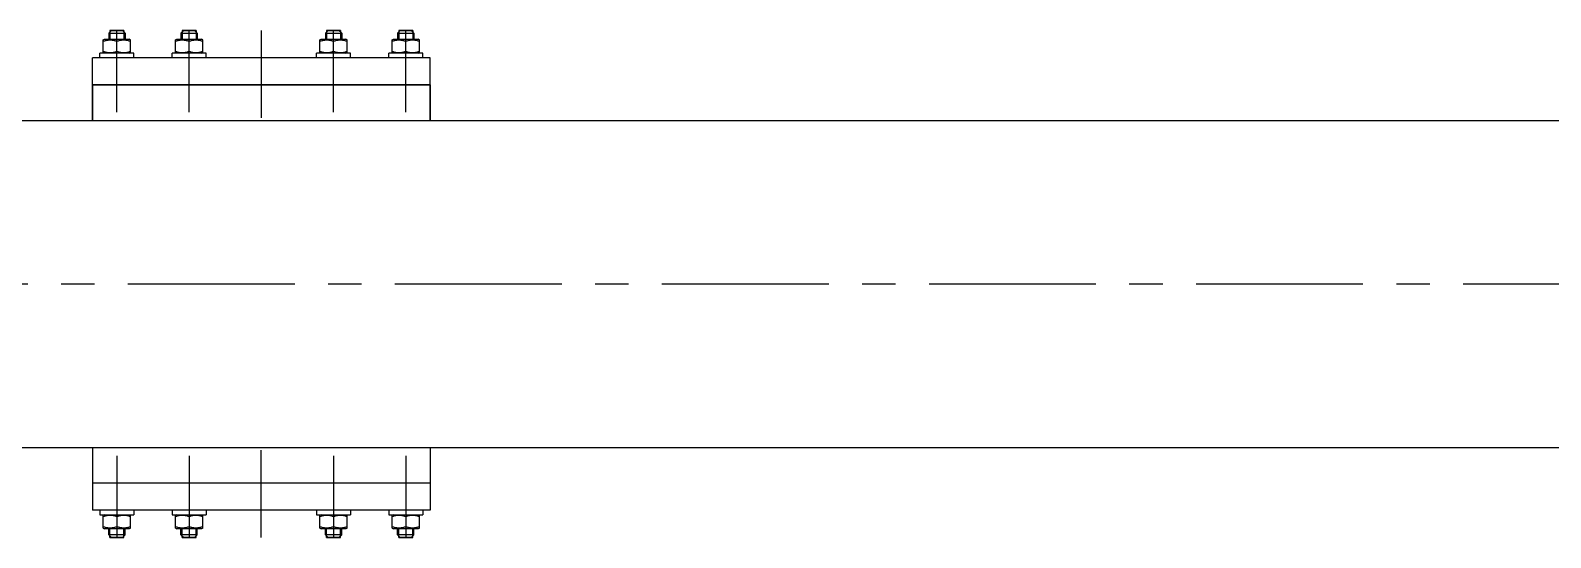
# Model space of a CAD drawing. Header units: millimetres. Extents: x 0 to 594, y 0 to 420.
# Drawn here: x 289.4 to 401, y 135.1 to 172.3 of the extents above; entities that cross this region are included whole.
import ezdxf

# ---------------------------------------------------------------- set-up
doc = ezdxf.new("R2010")
doc.units = ezdxf.units.MM
doc.header["$LTSCALE"] = 32.67
doc.linetypes.add('CENTER', pattern=[0.6, 0.375, -0.075, 0.075, -0.075])
doc.layers.get('0').update_dxf_attribs({"linetype": 'CONTINUOUS'})
for name, color, linetype in [('ALL_AXIS', 7, 'CONTINUOUS'), ('ALL_CHAMFER', 7, 'CONTINUOUS'), ('ALL_ROUND', 7, 'CONTINUOUS')]:
    doc.layers.add(name, color=color, linetype=linetype)

msp = doc.modelspace()

# ---------------------------------------------------------------- linework, layer by layer
at = {"color": 7, "linetype": 'Continuous'}
for p, q in [((296.2334, 172.3049), (295.2066, 172.3049)), ((301.5334, 172.3049), (300.5066, 172.3049)), ((312.1334, 172.3049), (311.1066, 172.3049)), ((317.4334, 172.3049), (316.4066, 172.3049)), ((294.72, 171.6071), (294.82, 171.6649)), ((294.72, 170.6826), (294.72, 171.6071)), ((294.82, 171.6649), (296.62, 171.6649)), ((295.72, 170.7719), (295.72, 171.5178)), ((296.72, 171.6071), (296.62, 171.6649)), ((296.72, 170.6826), (296.72, 171.6071)), ((300.02, 171.6071), (300.12, 171.6649)), ((300.02, 170.6826), (300.02, 171.6071)), ((300.12, 171.6649), (301.92, 171.6649)), ((301.02, 170.7719), (301.02, 171.5178)), ((302.02, 171.6071), (301.92, 171.6649)), ((302.02, 170.6826), (302.02, 171.6071)), ((310.62, 171.6071), (310.72, 171.6649)), ((310.62, 170.6826), (310.62, 171.6071)), ((310.72, 171.6649), (312.52, 171.6649)), ((311.62, 170.7719), (311.62, 171.5178)), ((312.62, 171.6071), (312.52, 171.6649)), ((312.62, 170.6826), (312.62, 171.6071)), ((315.92, 171.6071), (316.02, 171.6649)), ((315.92, 170.6826), (315.92, 171.6071)), ((316.02, 171.6649), (317.82, 171.6649)), ((316.92, 170.7719), (316.92, 171.5178)), ((317.92, 171.6071), (317.82, 171.6649)), ((317.92, 170.6826), (317.92, 171.6071)), ((294.82, 170.6249), (294.72, 170.6826)), ((296.62, 170.6249), (296.72, 170.6826)), ((300.12, 170.6249), (300.02, 170.6826)), ((301.92, 170.6249), (302.02, 170.6826)), ((310.72, 170.6249), (310.62, 170.6826)), ((312.52, 170.6249), (312.62, 170.6826)), ((316.02, 170.6249), (315.92, 170.6826)), ((317.82, 170.6249), (317.92, 170.6826)), ((293.92, 168.3049), (318.72, 168.3049)), ((293.92, 168.3049), (293.92, 165.7049)), ((318.72, 168.3049), (318.72, 165.7049)), ((318.7199, 139.1049), (293.9201, 139.1049)), ((294.82, 136.7849), (294.72, 136.7271)), ((294.72, 135.8026), (294.72, 136.7271)), ((295.72, 136.6378), (295.72, 135.8919)), ((296.62, 136.7849), (296.72, 136.7271)), ((296.72, 135.8026), (296.72, 136.7271)), ((300.12, 136.7849), (300.02, 136.7271)), ((300.02, 135.8026), (300.02, 136.7271)), ((301.02, 136.6378), (301.02, 135.8919)), ((301.92, 136.7849), (302.02, 136.7271)), ((302.02, 135.8026), (302.02, 136.7271)), ((310.72, 136.7849), (310.62, 136.7271)), ((310.62, 135.8026), (310.62, 136.7271)), ((311.62, 136.6378), (311.62, 135.8919)), ((312.52, 136.7849), (312.62, 136.7271)), ((312.62, 135.8026), (312.62, 136.7271)), ((316.02, 136.7849), (315.92, 136.7271)), ((315.92, 135.8026), (315.92, 136.7271)), ((316.92, 136.6378), (316.92, 135.8919)), ((317.82, 136.7849), (317.92, 136.7271)), ((317.92, 135.8026), (317.92, 136.7271)), ((294.72, 135.8026), (294.82, 135.7449)), ((296.62, 135.7449), (294.82, 135.7449)), ((295.2066, 135.1049), (296.2334, 135.1049)), ((296.72, 135.8026), (296.62, 135.7449)), ((300.02, 135.8026), (300.12, 135.7449)), ((301.92, 135.7449), (300.12, 135.7449)), ((300.5066, 135.1049), (301.5334, 135.1049)), ((302.02, 135.8026), (301.92, 135.7449)), ((310.62, 135.8026), (310.72, 135.7449)), ((312.52, 135.7449), (310.72, 135.7449)), ((311.1066, 135.1049), (312.1334, 135.1049)), ((312.62, 135.8026), (312.52, 135.7449)), ((315.92, 135.8026), (316.02, 135.7449)), ((317.82, 135.7449), (316.02, 135.7449)), ((316.4066, 135.1049), (317.4334, 135.1049)), ((317.92, 135.8026), (317.82, 135.7449))]:
    msp.add_line(p, q, dxfattribs=at)
at = {"color": 2, "linetype": 'Continuous'}
for p, q in [((295.2066, 172.3049), (295.2066, 171.6649)), ((296.2334, 172.3049), (296.2334, 171.6649)), ((300.5066, 172.3049), (300.5066, 171.6649)), ((301.5334, 172.3049), (301.5334, 171.6649)), ((311.1066, 172.3049), (311.1066, 171.6649)), ((312.1334, 172.3049), (312.1334, 171.6649)), ((316.4066, 172.3049), (316.4066, 171.6649)), ((317.4334, 172.3049), (317.4334, 171.6649)), ((295.2066, 135.1049), (295.2066, 135.7449)), ((296.2334, 135.1049), (296.2334, 135.7449)), ((300.5066, 135.1049), (300.5066, 135.7449)), ((301.5334, 135.1049), (301.5334, 135.7449)), ((311.1066, 135.1049), (311.1066, 135.7449)), ((312.1334, 135.1049), (312.1334, 135.7449)), ((316.4066, 135.1049), (316.4066, 135.7449)), ((317.4334, 135.1049), (317.4334, 135.7449))]:
    msp.add_line(p, q, dxfattribs=at)
at = {"color": 7, "linetype": 'Continuous'}
for points in [[(294.72, 171.5178), (294.7726, 171.5347), (294.8243, 171.5497), (294.8749, 171.563), (294.9249, 171.5745), (294.9744, 171.5844), (295.0236, 171.5925), (295.0728, 171.5989), (295.1218, 171.6034), (295.1709, 171.6062), (295.2199, 171.6071), (295.269, 171.6062), (295.3181, 171.6034), (295.3671, 171.5989), (295.4162, 171.5925), (295.4654, 171.5844), (295.515, 171.5746), (295.5649, 171.563), (295.6155, 171.5498), (295.6672, 171.5347), (295.72, 171.5178)], [(294.72, 170.7719), (294.7857, 170.7511), (294.85, 170.7331), (294.9128, 170.7178), (294.9747, 170.7053), (295.0362, 170.6955), (295.0975, 170.6883), (295.1588, 170.6841), (295.2201, 170.6826), (295.2813, 170.6841), (295.3426, 170.6884), (295.4039, 170.6955), (295.4654, 170.7054), (295.5273, 170.7179), (295.59, 170.7331), (295.6543, 170.7511), (295.72, 170.7719)], [(295.72, 171.5178), (295.7785, 171.5364), (295.8358, 171.5529), (295.8918, 171.5671), (295.9471, 171.5791), (296.0019, 171.5891), (296.0565, 171.5969), (296.111, 171.6026), (296.1655, 171.606), (296.22, 171.6071), (296.2745, 171.606), (296.329, 171.6026), (296.3835, 171.5969), (296.4381, 171.5891), (296.493, 171.5791), (296.5482, 171.5671), (296.6042, 171.5529), (296.6615, 171.5364), (296.72, 171.5178)], [(295.72, 170.7719), (295.7857, 170.7511), (295.85, 170.7331), (295.9128, 170.7178), (295.9747, 170.7053), (296.0362, 170.6955), (296.0975, 170.6883), (296.1588, 170.6841), (296.2201, 170.6826), (296.2813, 170.6841), (296.3426, 170.6884), (296.4039, 170.6955), (296.4654, 170.7054), (296.5273, 170.7179), (296.59, 170.7331), (296.6543, 170.7511), (296.72, 170.7719)], [(300.02, 171.5178), (300.0726, 171.5347), (300.1243, 171.5497), (300.1749, 171.563), (300.2249, 171.5745), (300.2744, 171.5844), (300.3236, 171.5925), (300.3728, 171.5989), (300.4218, 171.6034), (300.4709, 171.6062), (300.5199, 171.6071), (300.569, 171.6062), (300.6181, 171.6034), (300.6671, 171.5989), (300.7162, 171.5925), (300.7654, 171.5844), (300.815, 171.5746), (300.8649, 171.563), (300.9155, 171.5498), (300.9672, 171.5347), (301.02, 171.5178)], [(300.02, 170.7719), (300.0857, 170.7511), (300.15, 170.7331), (300.2128, 170.7178), (300.2747, 170.7053), (300.3362, 170.6955), (300.3975, 170.6883), (300.4588, 170.6841), (300.5201, 170.6826), (300.5813, 170.6841), (300.6426, 170.6884), (300.7039, 170.6955), (300.7654, 170.7054), (300.8273, 170.7179), (300.89, 170.7331), (300.9543, 170.7511), (301.02, 170.7719)], [(301.02, 171.5178), (301.0785, 171.5364), (301.1358, 171.5529), (301.1918, 171.5671), (301.2471, 171.5791), (301.3019, 171.5891), (301.3565, 171.5969), (301.411, 171.6026), (301.4655, 171.606), (301.52, 171.6071), (301.5745, 171.606), (301.629, 171.6026), (301.6835, 171.5969), (301.7381, 171.5891), (301.793, 171.5791), (301.8482, 171.5671), (301.9042, 171.5529), (301.9615, 171.5364), (302.02, 171.5178)], [(301.02, 170.7719), (301.0857, 170.7511), (301.15, 170.7331), (301.2128, 170.7178), (301.2747, 170.7053), (301.3362, 170.6955), (301.3975, 170.6883), (301.4588, 170.6841), (301.5201, 170.6826), (301.5813, 170.6841), (301.6426, 170.6884), (301.7039, 170.6955), (301.7654, 170.7054), (301.8273, 170.7179), (301.89, 170.7331), (301.9543, 170.7511), (302.02, 170.7719)], [(310.62, 171.5178), (310.6726, 171.5347), (310.7243, 171.5497), (310.7749, 171.563), (310.8249, 171.5745), (310.8744, 171.5844), (310.9236, 171.5925), (310.9728, 171.5989), (311.0218, 171.6034), (311.0709, 171.6062), (311.1199, 171.6071), (311.169, 171.6062), (311.2181, 171.6034), (311.2671, 171.5989), (311.3162, 171.5925), (311.3654, 171.5844), (311.415, 171.5746), (311.4649, 171.563), (311.5155, 171.5498), (311.5672, 171.5347), (311.62, 171.5178)], [(310.62, 170.7719), (310.6857, 170.7511), (310.75, 170.7331), (310.8128, 170.7178), (310.8747, 170.7053), (310.9362, 170.6955), (310.9975, 170.6883), (311.0588, 170.6841), (311.1201, 170.6826), (311.1813, 170.6841), (311.2426, 170.6884), (311.3039, 170.6955), (311.3654, 170.7054), (311.4273, 170.7179), (311.49, 170.7331), (311.5543, 170.7511), (311.62, 170.7719)], [(311.62, 171.5178), (311.6785, 171.5364), (311.7358, 171.5529), (311.7918, 171.5671), (311.8471, 171.5791), (311.9019, 171.5891), (311.9565, 171.5969), (312.011, 171.6026), (312.0655, 171.606), (312.12, 171.6071), (312.1745, 171.606), (312.229, 171.6026), (312.2835, 171.5969), (312.3381, 171.5891), (312.393, 171.5791), (312.4482, 171.5671), (312.5042, 171.5529), (312.5615, 171.5364), (312.62, 171.5178)], [(311.62, 170.7719), (311.6857, 170.7511), (311.75, 170.7331), (311.8128, 170.7178), (311.8747, 170.7053), (311.9362, 170.6955), (311.9975, 170.6883), (312.0588, 170.6841), (312.1201, 170.6826), (312.1813, 170.6841), (312.2426, 170.6884), (312.3039, 170.6955), (312.3654, 170.7054), (312.4273, 170.7179), (312.49, 170.7331), (312.5543, 170.7511), (312.62, 170.7719)], [(315.92, 171.5178), (315.9726, 171.5347), (316.0243, 171.5497), (316.0749, 171.563), (316.1249, 171.5745), (316.1744, 171.5844), (316.2236, 171.5925), (316.2728, 171.5989), (316.3218, 171.6034), (316.3709, 171.6062), (316.4199, 171.6071), (316.469, 171.6062), (316.5181, 171.6034), (316.5671, 171.5989), (316.6162, 171.5925), (316.6654, 171.5844), (316.715, 171.5746), (316.7649, 171.563), (316.8155, 171.5498), (316.8672, 171.5347), (316.92, 171.5178)], [(315.92, 170.7719), (315.9857, 170.7511), (316.05, 170.7331), (316.1128, 170.7178), (316.1747, 170.7053), (316.2362, 170.6955), (316.2975, 170.6883), (316.3588, 170.6841), (316.4201, 170.6826), (316.4813, 170.6841), (316.5426, 170.6884), (316.6039, 170.6955), (316.6654, 170.7054), (316.7273, 170.7179), (316.79, 170.7331), (316.8543, 170.7511), (316.92, 170.7719)], [(316.92, 171.5178), (316.9785, 171.5364), (317.0358, 171.5529), (317.0918, 171.5671), (317.1471, 171.5791), (317.2019, 171.5891), (317.2565, 171.5969), (317.311, 171.6026), (317.3655, 171.606), (317.42, 171.6071), (317.4745, 171.606), (317.529, 171.6026), (317.5835, 171.5969), (317.6381, 171.5891), (317.693, 171.5791), (317.7482, 171.5671), (317.8042, 171.5529), (317.8615, 171.5364), (317.92, 171.5178)], [(316.92, 170.7719), (316.9857, 170.7511), (317.05, 170.7331), (317.1128, 170.7178), (317.1747, 170.7053), (317.2362, 170.6955), (317.2975, 170.6883), (317.3588, 170.6841), (317.4201, 170.6826), (317.4813, 170.6841), (317.5426, 170.6884), (317.6039, 170.6955), (317.6654, 170.7054), (317.7273, 170.7179), (317.79, 170.7331), (317.8543, 170.7511), (317.92, 170.7719)], [(295.72, 136.6378), (295.6543, 136.6586), (295.5899, 136.6767), (295.5272, 136.6919), (295.4653, 136.7044), (295.4037, 136.7143), (295.3424, 136.7214), (295.2811, 136.7257), (295.2199, 136.7271), (295.1586, 136.7257), (295.0973, 136.7214), (295.036, 136.7143), (294.9745, 136.7044), (294.9127, 136.6919), (294.8499, 136.6766), (294.7856, 136.6586), (294.72, 136.6378)], [(296.72, 136.6378), (296.6543, 136.6586), (296.5899, 136.6767), (296.5272, 136.6919), (296.4653, 136.7044), (296.4037, 136.7143), (296.3424, 136.7214), (296.2811, 136.7257), (296.2199, 136.7271), (296.1586, 136.7257), (296.0973, 136.7214), (296.036, 136.7143), (295.9745, 136.7044), (295.9127, 136.6919), (295.8499, 136.6766), (295.7856, 136.6586), (295.72, 136.6378)], [(301.02, 136.6378), (300.9543, 136.6586), (300.8899, 136.6767), (300.8272, 136.6919), (300.7653, 136.7044), (300.7037, 136.7143), (300.6424, 136.7214), (300.5811, 136.7257), (300.5199, 136.7271), (300.4586, 136.7257), (300.3973, 136.7214), (300.336, 136.7143), (300.2745, 136.7044), (300.2127, 136.6919), (300.1499, 136.6766), (300.0856, 136.6586), (300.02, 136.6378)], [(302.02, 136.6378), (301.9543, 136.6586), (301.8899, 136.6767), (301.8272, 136.6919), (301.7653, 136.7044), (301.7037, 136.7143), (301.6424, 136.7214), (301.5811, 136.7257), (301.5199, 136.7271), (301.4586, 136.7257), (301.3973, 136.7214), (301.336, 136.7143), (301.2745, 136.7044), (301.2127, 136.6919), (301.1499, 136.6766), (301.0856, 136.6586), (301.02, 136.6378)], [(311.62, 136.6378), (311.5543, 136.6586), (311.4899, 136.6767), (311.4272, 136.6919), (311.3653, 136.7044), (311.3037, 136.7143), (311.2424, 136.7214), (311.1811, 136.7257), (311.1199, 136.7271), (311.0586, 136.7257), (310.9973, 136.7214), (310.936, 136.7143), (310.8745, 136.7044), (310.8127, 136.6919), (310.7499, 136.6766), (310.6856, 136.6586), (310.62, 136.6378)], [(312.62, 136.6378), (312.5543, 136.6586), (312.4899, 136.6767), (312.4272, 136.6919), (312.3653, 136.7044), (312.3037, 136.7143), (312.2424, 136.7214), (312.1811, 136.7257), (312.1199, 136.7271), (312.0586, 136.7257), (311.9973, 136.7214), (311.936, 136.7143), (311.8745, 136.7044), (311.8127, 136.6919), (311.7499, 136.6766), (311.6856, 136.6586), (311.62, 136.6378)], [(316.92, 136.6378), (316.8543, 136.6586), (316.7899, 136.6767), (316.7272, 136.6919), (316.6653, 136.7044), (316.6037, 136.7143), (316.5424, 136.7214), (316.4811, 136.7257), (316.4199, 136.7271), (316.3586, 136.7257), (316.2973, 136.7214), (316.236, 136.7143), (316.1745, 136.7044), (316.1127, 136.6919), (316.0499, 136.6766), (315.9856, 136.6586), (315.92, 136.6378)], [(317.92, 136.6378), (317.8543, 136.6586), (317.7899, 136.6767), (317.7272, 136.6919), (317.6653, 136.7044), (317.6037, 136.7143), (317.5424, 136.7214), (317.4811, 136.7257), (317.4199, 136.7271), (317.3586, 136.7257), (317.2973, 136.7214), (317.236, 136.7143), (317.1745, 136.7044), (317.1127, 136.6919), (317.0499, 136.6766), (316.9856, 136.6586), (316.92, 136.6378)], [(295.72, 135.8919), (295.6615, 135.8733), (295.6041, 135.8569), (295.5481, 135.8426), (295.4929, 135.8306), (295.438, 135.8206), (295.3834, 135.8128), (295.3289, 135.8072), (295.2744, 135.8037), (295.2199, 135.8026), (295.1654, 135.8037), (295.1109, 135.8072), (295.0564, 135.8128), (295.0018, 135.8206), (294.947, 135.8306), (294.8918, 135.8427), (294.8358, 135.8569), (294.7784, 135.8733), (294.72, 135.8919)], [(296.72, 135.8919), (296.6674, 135.8751), (296.6157, 135.86), (296.565, 135.8467), (296.5151, 135.8352), (296.4656, 135.8254), (296.4163, 135.8173), (296.3672, 135.8109), (296.3181, 135.8063), (296.2691, 135.8035), (296.22, 135.8026), (296.171, 135.8035), (296.1219, 135.8063), (296.0729, 135.8109), (296.0237, 135.8172), (295.9745, 135.8253), (295.925, 135.8352), (295.8751, 135.8467), (295.8245, 135.86), (295.7727, 135.875), (295.72, 135.8919)], [(301.02, 135.8919), (300.9615, 135.8733), (300.9041, 135.8569), (300.8481, 135.8426), (300.7929, 135.8306), (300.738, 135.8206), (300.6834, 135.8128), (300.6289, 135.8072), (300.5744, 135.8037), (300.5199, 135.8026), (300.4654, 135.8037), (300.4109, 135.8072), (300.3564, 135.8128), (300.3018, 135.8206), (300.247, 135.8306), (300.1918, 135.8427), (300.1358, 135.8569), (300.0784, 135.8733), (300.02, 135.8919)], [(302.02, 135.8919), (301.9674, 135.8751), (301.9157, 135.86), (301.865, 135.8467), (301.8151, 135.8352), (301.7656, 135.8254), (301.7163, 135.8173), (301.6672, 135.8109), (301.6181, 135.8063), (301.5691, 135.8035), (301.52, 135.8026), (301.471, 135.8035), (301.4219, 135.8063), (301.3729, 135.8109), (301.3237, 135.8172), (301.2745, 135.8253), (301.225, 135.8352), (301.1751, 135.8467), (301.1245, 135.86), (301.0727, 135.875), (301.02, 135.8919)], [(311.62, 135.8919), (311.5615, 135.8733), (311.5041, 135.8569), (311.4481, 135.8426), (311.3929, 135.8306), (311.338, 135.8206), (311.2834, 135.8128), (311.2289, 135.8072), (311.1744, 135.8037), (311.1199, 135.8026), (311.0654, 135.8037), (311.0109, 135.8072), (310.9564, 135.8128), (310.9018, 135.8206), (310.847, 135.8306), (310.7918, 135.8427), (310.7358, 135.8569), (310.6784, 135.8733), (310.62, 135.8919)], [(312.62, 135.8919), (312.5674, 135.8751), (312.5157, 135.86), (312.465, 135.8467), (312.4151, 135.8352), (312.3656, 135.8254), (312.3163, 135.8173), (312.2672, 135.8109), (312.2181, 135.8063), (312.1691, 135.8035), (312.12, 135.8026), (312.071, 135.8035), (312.0219, 135.8063), (311.9729, 135.8109), (311.9237, 135.8172), (311.8745, 135.8253), (311.825, 135.8352), (311.7751, 135.8467), (311.7245, 135.86), (311.6727, 135.875), (311.62, 135.8919)], [(316.92, 135.8919), (316.8615, 135.8733), (316.8041, 135.8569), (316.7481, 135.8426), (316.6929, 135.8306), (316.638, 135.8206), (316.5834, 135.8128), (316.5289, 135.8072), (316.4744, 135.8037), (316.4199, 135.8026), (316.3654, 135.8037), (316.3109, 135.8072), (316.2564, 135.8128), (316.2018, 135.8206), (316.147, 135.8306), (316.0918, 135.8427), (316.0358, 135.8569), (315.9784, 135.8733), (315.92, 135.8919)], [(317.92, 135.8919), (317.8674, 135.8751), (317.8157, 135.86), (317.765, 135.8467), (317.7151, 135.8352), (317.6656, 135.8254), (317.6163, 135.8173), (317.5672, 135.8109), (317.5181, 135.8063), (317.4691, 135.8035), (317.42, 135.8026), (317.371, 135.8035), (317.3219, 135.8063), (317.2729, 135.8109), (317.2237, 135.8172), (317.1745, 135.8253), (317.125, 135.8352), (317.0751, 135.8467), (317.0245, 135.86), (316.9727, 135.875), (316.92, 135.8919)]]:
    msp.add_lwpolyline(points, dxfattribs=at)
at = {"layer": 'ALL_AXIS', "color": 7, "linetype": 'Continuous'}
for p, q in [((295.12, 172.1049), (295.12, 171.6649)), ((296.32, 172.1049), (296.32, 171.6649)), ((300.42, 172.1049), (300.42, 171.6649)), ((301.62, 172.1049), (301.62, 171.6649)), ((311.02, 172.1049), (311.02, 171.6649)), ((312.22, 172.1049), (312.22, 171.6649)), ((316.32, 172.1049), (316.32, 171.6649)), ((317.52, 172.1049), (317.52, 171.6649)), ((318.72, 170.3049), (293.92, 170.3049)), ((293.92, 165.7049), (293.92, 170.3049)), ((296.97, 170.6249), (294.47, 170.6249)), ((294.47, 170.3049), (294.47, 170.6249)), ((294.82, 170.6249), (294.72, 170.6826)), ((296.62, 170.6249), (296.72, 170.6826)), ((296.97, 170.3049), (296.97, 170.6249)), ((302.27, 170.6249), (299.77, 170.6249)), ((299.77, 170.3049), (299.77, 170.6249)), ((300.12, 170.6249), (300.02, 170.6826)), ((301.92, 170.6249), (302.02, 170.6826)), ((302.27, 170.3049), (302.27, 170.6249)), ((312.87, 170.6249), (310.37, 170.6249)), ((310.37, 170.3049), (310.37, 170.6249)), ((310.72, 170.6249), (310.62, 170.6826)), ((312.52, 170.6249), (312.62, 170.6826)), ((312.87, 170.3049), (312.87, 170.6249)), ((318.17, 170.6249), (315.67, 170.6249)), ((315.67, 170.3049), (315.67, 170.6249)), ((316.02, 170.6249), (315.92, 170.6826)), ((317.82, 170.6249), (317.92, 170.6826)), ((318.17, 170.3049), (318.17, 170.6249)), ((318.72, 165.7049), (318.72, 170.3049)), ((318.72, 168.3049), (293.92, 168.3049)), ((293.92, 141.7049), (293.92, 137.1049)), ((318.72, 141.7049), (318.72, 137.1049)), ((318.72, 139.1049), (293.92, 139.1049)), ((318.72, 137.1049), (293.92, 137.1049)), ((294.47, 137.1049), (294.47, 136.7849)), ((294.47, 136.7849), (296.97, 136.7849)), ((294.82, 136.7849), (294.72, 136.7271)), ((296.62, 136.7849), (296.72, 136.7271)), ((296.97, 137.1049), (296.97, 136.7849)), ((299.77, 137.1049), (299.77, 136.7849)), ((299.77, 136.7849), (302.27, 136.7849)), ((300.12, 136.7849), (300.02, 136.7271)), ((301.92, 136.7849), (302.02, 136.7271)), ((302.27, 137.1049), (302.27, 136.7849)), ((310.37, 137.1049), (310.37, 136.7849)), ((310.37, 136.7849), (312.87, 136.7849)), ((310.72, 136.7849), (310.62, 136.7271)), ((312.52, 136.7849), (312.62, 136.7271)), ((312.87, 137.1049), (312.87, 136.7849)), ((315.67, 137.1049), (315.67, 136.7849)), ((315.67, 136.7849), (318.17, 136.7849)), ((316.02, 136.7849), (315.92, 136.7271)), ((317.82, 136.7849), (317.92, 136.7271)), ((318.17, 137.1049), (318.17, 136.7849)), ((295.12, 135.3049), (295.12, 135.7449)), ((296.32, 135.3049), (296.32, 135.7449)), ((300.42, 135.3049), (300.42, 135.7449)), ((301.62, 135.3049), (301.62, 135.7449)), ((311.02, 135.3049), (311.02, 135.7449)), ((312.22, 135.3049), (312.22, 135.7449)), ((316.32, 135.3049), (316.32, 135.7449)), ((317.52, 135.3049), (317.52, 135.7449))]:
    msp.add_line(p, q, dxfattribs=at)
at = {"layer": 'ALL_AXIS', "color": 7, "linetype": 'CENTER'}
for p, q in [((295.72, 166.3049), (295.72, 172.3049)), ((301.02, 166.3049), (301.02, 172.3049)), ((306.32, 172.3049), (306.32, 165.9049)), ((311.62, 166.3049), (311.62, 172.3049)), ((316.92, 166.3049), (316.92, 172.3049)), ((276.92, 153.7049), (438.7663, 153.7049)), ((295.72, 141.1049), (295.72, 135.1049)), ((301.02, 141.1049), (301.02, 135.1049)), ((306.32, 135.1049), (306.32, 141.5049)), ((311.62, 141.1049), (311.62, 135.1049)), ((316.92, 141.1049), (316.92, 135.1049))]:
    msp.add_line(p, q, dxfattribs=at)
at = {"layer": 'ALL_CHAMFER', "color": 7, "linetype": 'Continuous'}
for p, q in [((295.32, 172.3049), (295.12, 172.1049)), ((295.12, 172.1049), (296.32, 172.1049)), ((295.32, 172.3049), (296.12, 172.3049)), ((296.12, 172.3049), (296.32, 172.1049)), ((300.62, 172.3049), (300.42, 172.1049)), ((300.42, 172.1049), (301.62, 172.1049)), ((300.62, 172.3049), (301.42, 172.3049)), ((301.42, 172.3049), (301.62, 172.1049)), ((311.22, 172.3049), (311.02, 172.1049)), ((311.02, 172.1049), (312.22, 172.1049)), ((311.22, 172.3049), (312.02, 172.3049)), ((312.02, 172.3049), (312.22, 172.1049)), ((316.52, 172.3049), (316.32, 172.1049)), ((316.32, 172.1049), (317.52, 172.1049)), ((316.52, 172.3049), (317.32, 172.3049)), ((317.32, 172.3049), (317.52, 172.1049)), ((296.32, 135.3049), (295.12, 135.3049)), ((295.32, 135.1049), (295.12, 135.3049)), ((296.12, 135.1049), (295.32, 135.1049)), ((296.12, 135.1049), (296.32, 135.3049)), ((301.62, 135.3049), (300.42, 135.3049)), ((300.62, 135.1049), (300.42, 135.3049)), ((301.42, 135.1049), (300.62, 135.1049)), ((301.42, 135.1049), (301.62, 135.3049)), ((312.22, 135.3049), (311.02, 135.3049)), ((311.22, 135.1049), (311.02, 135.3049)), ((312.02, 135.1049), (311.22, 135.1049)), ((312.02, 135.1049), (312.22, 135.3049)), ((317.52, 135.3049), (316.32, 135.3049)), ((316.52, 135.1049), (316.32, 135.3049)), ((317.32, 135.1049), (316.52, 135.1049)), ((317.32, 135.1049), (317.52, 135.3049))]:
    msp.add_line(p, q, dxfattribs=at)
at = {"layer": 'ALL_ROUND', "color": 7, "linetype": 'Continuous'}
for p, q in [((269.4328, 165.7049), (432.12, 165.7049)), ((269.4328, 141.7049), (432.12, 141.7049))]:
    msp.add_line(p, q, dxfattribs=at)

doc.saveas('drawing.dxf')
